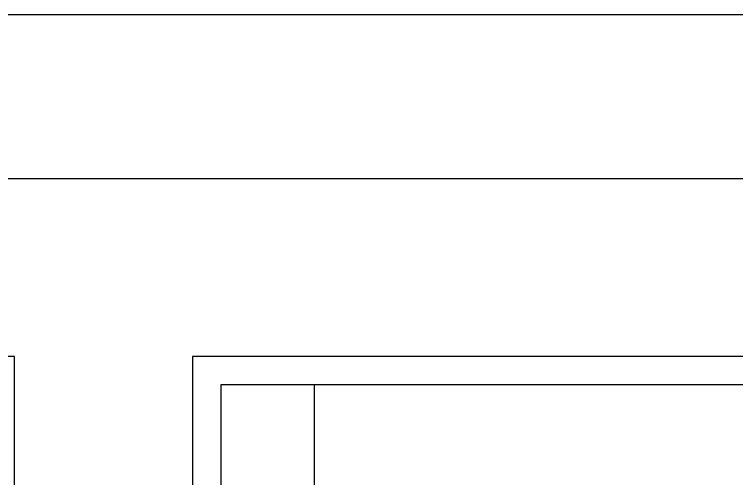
# Model space of a CAD drawing. Header units: millimetres. Extents: x -27104 to 125781, y -3376 to 46996.
# Drawn here: x 60055.82 to 60070.88, y 18848.81 to 18858.5 of the extents above; entities that cross this region are included whole.
import ezdxf

# ---------------------------------------------------------------- set-up
doc = ezdxf.new("R2010")
doc.units = ezdxf.units.MM
doc.header["$LTSCALE"] = 100
doc.header["$MEASUREMENT"] = 0
doc.layers.get('0').update_dxf_attribs({"linetype": 'CONTINUOUS'})
doc.layers.add('ELE9', color=9, linetype='CONTINUOUS')

# ---------------------------------------------------------------- blocks, each defined once
blk = doc.blocks.new('ggtyu')
at = {"layer": 'ELE9', "color": 253, "ltscale": 0.1}
for points in [[(59785.565, 19022.295), (59916.153, 19022.295)], [(59740.079, 18986.689), (59740.079, 19018.872), (59900.404, 19018.872), (59900.404, 18968.788), (59896.687, 18968.788), (59896.687, 19015.155), (59870.08, 19015.155), (59870.08, 18972.506), (59881.036, 18972.506), (59881.036, 18968.788), (59866.363, 18968.788), (59866.363, 19015.155), (59839.756, 19015.155), (59839.756, 18972.506), (59850.712, 18972.506), (59850.712, 18968.788), (59839.756, 18968.788), (59839.756, 18964.778), (59836.039, 18964.778), (59836.039, 19015.155), (59743.796, 19015.155), (59743.796, 18986.689), (59740.079, 18986.689)], [(59896.296, 18971.332), (59896.296, 18995.297), (59896.1, 18995.297), (59896.1, 19014.568), (59870.667, 19014.568), (59870.667, 18995.297), (59870.471, 18995.297), (59870.471, 18972.897), (59881.427, 18972.897), (59881.427, 18971.332)]]:
    blk.add_lwpolyline(points, dxfattribs=at)
at = {"layer": 'ELE9', "color": 253}
blk.add_lwpolyline([(59872.623, 18995.591), (59872.623, 19014.568)], dxfattribs=at)

msp = doc.modelspace()

# ---------------------------------------------------------------- block references
msp.add_blockref('ggtyu', (189.458, -163.799))

doc.saveas('drawing.dxf')
